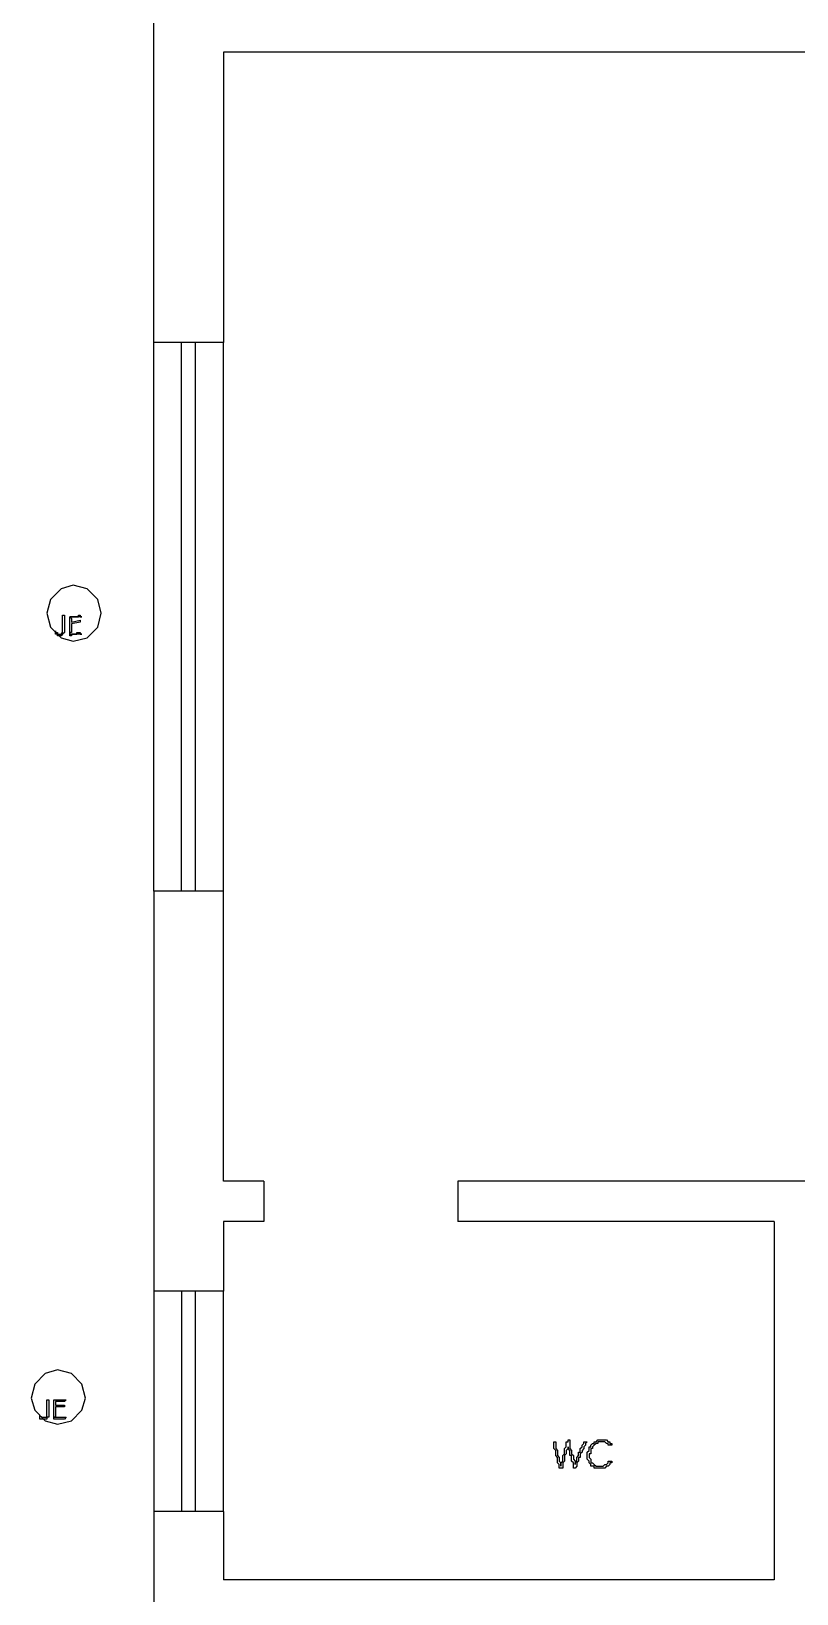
# Model space of a CAD drawing. Header units: millimetres. Extents: x -518.8 to -461.2, y 3.5 to 44.2.
# Drawn here: x -516.72 to -513.93, y 25.02 to 30.72 of the extents above; entities that cross this region are included whole.
import ezdxf

# ---------------------------------------------------------------- set-up
doc = ezdxf.new("R2010")
doc.units = ezdxf.units.MM
doc.header["$MEASUREMENT"] = 0
for name, color, linetype in [('10', 10, 'Continuous'), ('5', 5, 'Continuous'), ('6', 6, 'Continuous'), ('8', 8, 'Continuous'), ('MYSOLIDS', 7, 'Continuous')]:
    doc.layers.add(name, color=color, linetype=linetype)

msp = doc.modelspace()

# ---------------------------------------------------------------- linework, layer by layer
at = {"layer": '10'}
for points in [[(-516.0211, 30.6398), (-516.0211, 29.5827), (-516.0211, 29.5827), (-516.2752, 29.5827), (-516.2752, 29.5827), (-516.2752, 30.7857)], [(-511.9151, 30.6398), (-516.0211, 30.6398)], [(-516.2752, 27.5834), (-516.2752, 26.1263)], [(-515.8745, 26.527), (-515.8745, 26.3804)], [(-514.0158, 26.3804), (-514.0158, 25.0759)]]:
    msp.add_lwpolyline(points, dxfattribs=at)
at = {"layer": '5'}
for points in [[(-516.0211, 26.527), (-516.0211, 27.5834), (-516.0211, 27.5834), (-516.2752, 27.5834)], [(-515.8745, 26.527), (-516.0211, 26.527)], [(-515.1677, 26.527), (-515.1677, 26.3804)], [(-511.9151, 26.527), (-515.1677, 26.527)], [(-515.8745, 26.3804), (-516.0211, 26.3804), (-516.0211, 26.1263), (-516.2752, 26.1263)], [(-514.0158, 26.3804), (-515.1677, 26.3804)], [(-516.0211, 25.324), (-516.2752, 25.324)], [(-516.2752, 25.324), (-516.2752, 23.8721)], [(-516.0211, 25.324), (-516.0211, 25.0759)], [(-514.0158, 25.0759), (-516.0211, 25.0759)]]:
    msp.add_lwpolyline(points, dxfattribs=at)
at = {"layer": '6'}
for points in [[(-516.4662, 28.5962), (-516.479, 28.6466), (-516.5173, 28.6849), (-516.5684, 28.6977), (-516.6128, 28.6849), (-516.6511, 28.6466), (-516.6639, 28.5962), (-516.6511, 28.5451), (-516.6128, 28.5067), (-516.5684, 28.4939), (-516.5173, 28.5067), (-516.479, 28.5451), (-516.4662, 28.5962)], [(-516.5241, 25.7375), (-516.5369, 25.7887), (-516.5745, 25.827), (-516.6256, 25.8398), (-516.6699, 25.827), (-516.7083, 25.7887), (-516.7211, 25.7375), (-516.7083, 25.6932), (-516.6699, 25.6548), (-516.6256, 25.6421), (-516.5745, 25.6548), (-516.5369, 25.6932), (-516.5241, 25.7375)]]:
    msp.add_lwpolyline(points, dxfattribs=at)
at = {"layer": '8'}
for points in [[(-516.2752, 27.5834), (-516.2752, 29.5827)], [(-516.1737, 27.5834), (-516.1737, 29.5827)], [(-516.1226, 27.5834), (-516.1226, 29.5827)], [(-516.0211, 27.5834), (-516.0211, 29.5827)], [(-516.2752, 26.1263), (-516.2752, 25.324)], [(-516.1737, 26.1263), (-516.1737, 25.324)], [(-516.1226, 25.324), (-516.1226, 26.1263)], [(-516.0211, 25.324), (-516.0211, 26.1263)]]:
    msp.add_lwpolyline(points, dxfattribs=at)
at = {"layer": 'MYSOLIDS'}
for points in [[(-516.6068, 28.5383), (-516.6068, 28.5834), (-516.6068, 28.5894), (-516.6068, 28.5894), (-516.6068, 28.5894), (-516.6068, 28.5894), (-516.6, 28.5894), (-516.6, 28.5894), (-516.6, 28.5834), (-516.6, 28.5834), (-516.6, 28.5383), (-516.6, 28.5383), (-516.6, 28.5323), (-516.6, 28.5323), (-516.6, 28.5263), (-516.6, 28.5263), (-516.6, 28.5263), (-516.6068, 28.5195), (-516.6068, 28.5195), (-516.6068, 28.5195), (-516.6068, 28.5195), (-516.6128, 28.5135), (-516.6128, 28.5135), (-516.6196, 28.5135), (-516.6196, 28.5135), (-516.6196, 28.5135), (-516.6256, 28.5135), (-516.6256, 28.5195), (-516.6324, 28.5195), (-516.6324, 28.5195), (-516.6324, 28.5263), (-516.6324, 28.5263), (-516.6324, 28.5263), (-516.6324, 28.5323), (-516.6324, 28.5323), (-516.6324, 28.5323), (-516.6324, 28.5323), (-516.6324, 28.5263), (-516.6324, 28.5263), (-516.6324, 28.5263), (-516.6324, 28.5263), (-516.6256, 28.5263), (-516.6256, 28.5195), (-516.6256, 28.5195), (-516.6256, 28.5195), (-516.6196, 28.5195), (-516.6196, 28.5195), (-516.6128, 28.5195), (-516.6128, 28.5195), (-516.6128, 28.5195), (-516.6128, 28.5195), (-516.6068, 28.5263), (-516.6068, 28.5263), (-516.6068, 28.5263), (-516.6068, 28.5323), (-516.6068, 28.5323), (-516.6068, 28.5383), (-516.6068, 28.5383), (-516.6068, 28.5383), (-516.6068, 28.5383), (-516.6068, 28.5383), (-516.6068, 28.5383), (-516.6068, 28.5383)], [(-516.5745, 28.5639), (-516.5429, 28.5706), (-516.5429, 28.5706), (-516.5429, 28.5639), (-516.5429, 28.5639), (-516.5429, 28.5639), (-516.5429, 28.5639), (-516.5429, 28.5639), (-516.5429, 28.5639), (-516.5429, 28.5639), (-516.5429, 28.5639), (-516.5745, 28.5578), (-516.5745, 28.5578), (-516.5745, 28.5578), (-516.5745, 28.5578), (-516.5745, 28.5578), (-516.5745, 28.5511), (-516.5745, 28.5511), (-516.5745, 28.5451), (-516.5745, 28.5451), (-516.5745, 28.5383), (-516.5745, 28.5383), (-516.5745, 28.5323), (-516.5745, 28.5323), (-516.5745, 28.5263), (-516.5812, 28.5263), (-516.5812, 28.5195), (-516.5812, 28.5195), (-516.5745, 28.5195), (-516.5684, 28.5195), (-516.5684, 28.5195), (-516.5617, 28.5195), (-516.5617, 28.5195), (-516.5557, 28.5195), (-516.5557, 28.5195), (-516.5557, 28.5263), (-516.5496, 28.5263), (-516.5496, 28.5263), (-516.5429, 28.5263), (-516.5429, 28.5263), (-516.5429, 28.5195), (-516.5429, 28.5195), (-516.5369, 28.5195), (-516.5369, 28.5195), (-516.5429, 28.5195), (-516.5429, 28.5195), (-516.5496, 28.5195), (-516.5496, 28.5195), (-516.5496, 28.5195), (-516.5557, 28.5195), (-516.5557, 28.5195), (-516.5617, 28.5195), (-516.5617, 28.5195), (-516.5684, 28.5195), (-516.5745, 28.5195), (-516.5745, 28.5195), (-516.5745, 28.5135), (-516.5812, 28.5135), (-516.5812, 28.5135), (-516.5812, 28.5195), (-516.5812, 28.5195), (-516.5812, 28.5195), (-516.5812, 28.5195), (-516.5812, 28.5195), (-516.5812, 28.5263), (-516.5812, 28.5263), (-516.5812, 28.5323), (-516.5812, 28.5323), (-516.5812, 28.5383), (-516.5812, 28.5383), (-516.5812, 28.5451), (-516.5812, 28.5451), (-516.5812, 28.5511), (-516.5812, 28.5511), (-516.5812, 28.5511), (-516.5812, 28.5578), (-516.5812, 28.5639), (-516.5812, 28.5639), (-516.5812, 28.5706), (-516.5812, 28.5706), (-516.5812, 28.5766), (-516.5812, 28.5766), (-516.5812, 28.5834), (-516.5812, 28.5834), (-516.5812, 28.5834), (-516.5812, 28.5834), (-516.5812, 28.5834), (-516.5812, 28.5834), (-516.5812, 28.5834), (-516.5745, 28.5834), (-516.5745, 28.5834), (-516.5684, 28.5834), (-516.5684, 28.5834), (-516.5684, 28.5834), (-516.5617, 28.5834), (-516.5617, 28.5834), (-516.5557, 28.5834), (-516.5557, 28.5834), (-516.5496, 28.5834), (-516.5496, 28.5894), (-516.5429, 28.5894), (-516.5429, 28.5894), (-516.5429, 28.5894), (-516.5429, 28.5834), (-516.5429, 28.5834), (-516.5369, 28.5834), (-516.5369, 28.5834), (-516.5369, 28.5834), (-516.5429, 28.5834), (-516.5429, 28.5834), (-516.5429, 28.5834), (-516.5496, 28.5834), (-516.5557, 28.5834), (-516.5557, 28.5834), (-516.5617, 28.5834), (-516.5684, 28.5834), (-516.5684, 28.5834), (-516.5745, 28.5834), (-516.5745, 28.5834), (-516.5812, 28.5834), (-516.5745, 28.5766), (-516.5745, 28.5706), (-516.5745, 28.5706), (-516.5745, 28.5706), (-516.5745, 28.5639), (-516.5745, 28.5639), (-516.5745, 28.5639), (-516.5745, 28.5639), (-516.5745, 28.5639)], [(-516.6639, 25.6864), (-516.6639, 25.7315), (-516.6639, 25.7315), (-516.6639, 25.7315), (-516.6572, 25.7315), (-516.6572, 25.7315), (-516.6572, 25.7315), (-516.6572, 25.7315), (-516.6572, 25.7315), (-516.6572, 25.7315), (-516.6572, 25.6864), (-516.6572, 25.6804), (-516.6572, 25.6804), (-516.6572, 25.6736), (-516.6572, 25.6736), (-516.6572, 25.6676), (-516.6572, 25.6676), (-516.6639, 25.6676), (-516.6639, 25.6609), (-516.6639, 25.6609), (-516.6639, 25.6609), (-516.6699, 25.6609), (-516.6699, 25.6609), (-516.6767, 25.6609), (-516.6767, 25.6609), (-516.6767, 25.6609), (-516.6827, 25.6609), (-516.6827, 25.6609), (-516.6895, 25.6609), (-516.6895, 25.6676), (-516.6895, 25.6676), (-516.6895, 25.6736), (-516.6895, 25.6736), (-516.6895, 25.6736), (-516.6895, 25.6736), (-516.6895, 25.6736), (-516.6895, 25.6736), (-516.6895, 25.6736), (-516.6895, 25.6736), (-516.6895, 25.6736), (-516.6895, 25.6736), (-516.6827, 25.6676), (-516.6827, 25.6676), (-516.6827, 25.6676), (-516.6827, 25.6676), (-516.6767, 25.6676), (-516.6767, 25.6676), (-516.6699, 25.6676), (-516.6699, 25.6676), (-516.6699, 25.6676), (-516.6639, 25.6676), (-516.6639, 25.6676), (-516.6639, 25.6736), (-516.6639, 25.6736), (-516.6639, 25.6736), (-516.6639, 25.6804), (-516.6639, 25.6804), (-516.6639, 25.6804), (-516.6639, 25.6864), (-516.6639, 25.6864), (-516.6639, 25.6864), (-516.6639, 25.6864), (-516.6639, 25.6864)], [(-516.6324, 25.712), (-516.6, 25.712), (-516.6, 25.712), (-516.6, 25.712), (-516.6, 25.712), (-516.6, 25.712), (-516.6, 25.712), (-516.6, 25.706), (-516.6, 25.706), (-516.6, 25.706), (-516.6, 25.706), (-516.6324, 25.706), (-516.6324, 25.6992), (-516.6324, 25.6992), (-516.6324, 25.6992), (-516.6324, 25.6992), (-516.6324, 25.6992), (-516.6324, 25.6932), (-516.6324, 25.6932), (-516.6324, 25.6864), (-516.6324, 25.6864), (-516.6324, 25.6804), (-516.6324, 25.6804), (-516.6324, 25.6736), (-516.6324, 25.6736), (-516.6324, 25.6676), (-516.6384, 25.6676), (-516.6384, 25.6676), (-516.6324, 25.6676), (-516.6256, 25.6676), (-516.6256, 25.6676), (-516.6196, 25.6676), (-516.6196, 25.6676), (-516.6128, 25.6676), (-516.6128, 25.6676), (-516.6128, 25.6676), (-516.6068, 25.6676), (-516.6068, 25.6676), (-516.6, 25.6676), (-516.6, 25.6676), (-516.6, 25.6676), (-516.6, 25.6676), (-516.594, 25.6676), (-516.594, 25.6676), (-516.6, 25.6609), (-516.6, 25.6609), (-516.6068, 25.6609), (-516.6068, 25.6609), (-516.6068, 25.6609), (-516.6128, 25.6609), (-516.6128, 25.6609), (-516.6196, 25.6609), (-516.6196, 25.6609), (-516.6256, 25.6609), (-516.6324, 25.6609), (-516.6324, 25.6609), (-516.6324, 25.6609), (-516.6384, 25.6609), (-516.6384, 25.6609), (-516.6384, 25.6609), (-516.6384, 25.6609), (-516.6384, 25.6609), (-516.6384, 25.6609), (-516.6384, 25.6676), (-516.6384, 25.6676), (-516.6384, 25.6736), (-516.6384, 25.6736), (-516.6384, 25.6804), (-516.6384, 25.6804), (-516.6384, 25.6864), (-516.6384, 25.6864), (-516.6384, 25.6932), (-516.6384, 25.6932), (-516.6384, 25.6992), (-516.6384, 25.6992), (-516.6384, 25.706), (-516.6384, 25.706), (-516.6384, 25.712), (-516.6384, 25.712), (-516.6384, 25.7188), (-516.6384, 25.7188), (-516.6384, 25.7248), (-516.6384, 25.7248), (-516.6384, 25.7248), (-516.6384, 25.7248), (-516.6384, 25.7315), (-516.6384, 25.7315), (-516.6384, 25.7315), (-516.6384, 25.7315), (-516.6324, 25.7315), (-516.6324, 25.7315), (-516.6256, 25.7315), (-516.6256, 25.7315), (-516.6256, 25.7315), (-516.6196, 25.7315), (-516.6196, 25.7315), (-516.6128, 25.7315), (-516.6128, 25.7315), (-516.6068, 25.7315), (-516.6068, 25.7315), (-516.6, 25.7315), (-516.6, 25.7315), (-516.6, 25.7315), (-516.6, 25.7315), (-516.6, 25.7315), (-516.594, 25.7315), (-516.594, 25.7315), (-516.594, 25.7315), (-516.6, 25.7248), (-516.6, 25.7248), (-516.6, 25.7248), (-516.6068, 25.7248), (-516.6128, 25.7248), (-516.6128, 25.7248), (-516.6196, 25.7248), (-516.6256, 25.7248), (-516.6256, 25.7248), (-516.6324, 25.7248), (-516.6324, 25.7248), (-516.6324, 25.7248), (-516.6324, 25.7188), (-516.6324, 25.7188), (-516.6324, 25.7188), (-516.6324, 25.712), (-516.6324, 25.712), (-516.6324, 25.712), (-516.6324, 25.712), (-516.6324, 25.712), (-516.6324, 25.712)], [(-514.7925, 25.4894), (-514.7925, 25.4954), (-514.7925, 25.5022), (-514.7857, 25.5082), (-514.7857, 25.5082), (-514.7857, 25.515), (-514.7857, 25.521), (-514.7857, 25.521), (-514.7857, 25.5278), (-514.7797, 25.5338), (-514.7797, 25.5338), (-514.7797, 25.5406), (-514.7797, 25.5466), (-514.7797, 25.5466), (-514.7797, 25.5533), (-514.773, 25.5594), (-514.773, 25.5594), (-514.773, 25.5654), (-514.773, 25.5721), (-514.773, 25.5721), (-514.773, 25.5721), (-514.773, 25.5721), (-514.773, 25.5782), (-514.773, 25.5782), (-514.7669, 25.5782), (-514.7669, 25.5849), (-514.7669, 25.5849), (-514.7669, 25.5849), (-514.7602, 25.5849), (-514.7602, 25.5849), (-514.7602, 25.5782), (-514.7602, 25.5782), (-514.7602, 25.5782), (-514.7602, 25.5782), (-514.7602, 25.5721), (-514.7602, 25.5721), (-514.7602, 25.5721), (-514.7602, 25.5721), (-514.7602, 25.5654), (-514.7602, 25.5594), (-514.7602, 25.5533), (-514.7542, 25.5466), (-514.7542, 25.5406), (-514.7542, 25.5406), (-514.7542, 25.5338), (-514.7474, 25.5278), (-514.7474, 25.5278), (-514.7474, 25.521), (-514.7474, 25.515), (-514.7474, 25.515), (-514.7414, 25.5082), (-514.7414, 25.5022), (-514.7414, 25.4954), (-514.7414, 25.4954), (-514.7414, 25.5022), (-514.7346, 25.5082), (-514.7346, 25.5082), (-514.7346, 25.515), (-514.7346, 25.521), (-514.7286, 25.5278), (-514.7286, 25.5278), (-514.7286, 25.5338), (-514.7286, 25.5406), (-514.7226, 25.5406), (-514.7226, 25.5466), (-514.7226, 25.5466), (-514.7226, 25.5533), (-514.7158, 25.5594), (-514.7158, 25.5594), (-514.7158, 25.5654), (-514.7098, 25.5721), (-514.7098, 25.5721), (-514.7098, 25.5782), (-514.703, 25.5782), (-514.703, 25.5782), (-514.703, 25.5782), (-514.697, 25.5782), (-514.697, 25.5782), (-514.697, 25.5782), (-514.697, 25.5782), (-514.703, 25.5721), (-514.703, 25.5721), (-514.703, 25.5654), (-514.703, 25.5654), (-514.7098, 25.5594), (-514.7098, 25.5594), (-514.7098, 25.5533), (-514.7158, 25.5466), (-514.7158, 25.5466), (-514.7158, 25.5406), (-514.7226, 25.5338), (-514.7226, 25.5338), (-514.7226, 25.5278), (-514.7226, 25.521), (-514.7286, 25.521), (-514.7286, 25.515), (-514.7286, 25.5082), (-514.7286, 25.5082), (-514.7346, 25.5022), (-514.7346, 25.4954), (-514.7346, 25.4954), (-514.7346, 25.4894), (-514.7346, 25.4894), (-514.7414, 25.4827), (-514.7414, 25.4827), (-514.7414, 25.4827), (-514.7414, 25.4827), (-514.7474, 25.4827), (-514.7474, 25.4827), (-514.7474, 25.4894), (-514.7474, 25.4894), (-514.7474, 25.4954), (-514.7474, 25.5022), (-514.7474, 25.5022), (-514.7542, 25.5082), (-514.7542, 25.515), (-514.7542, 25.521), (-514.7542, 25.5278), (-514.7602, 25.5278), (-514.7602, 25.5338), (-514.7602, 25.5406), (-514.7602, 25.5406), (-514.7602, 25.5466), (-514.7669, 25.5533), (-514.7669, 25.5533), (-514.7669, 25.5594), (-514.7669, 25.5594), (-514.7669, 25.5594), (-514.7669, 25.5533), (-514.773, 25.5466), (-514.773, 25.5466), (-514.773, 25.5406), (-514.773, 25.5338), (-514.773, 25.5338), (-514.7797, 25.5278), (-514.7797, 25.5278), (-514.7797, 25.521), (-514.7797, 25.515), (-514.7797, 25.5082), (-514.7797, 25.5082), (-514.7857, 25.5022), (-514.7857, 25.4954), (-514.7857, 25.4954), (-514.7857, 25.4894), (-514.7857, 25.4827), (-514.7925, 25.4827), (-514.7925, 25.4827), (-514.7925, 25.4827), (-514.7985, 25.4827), (-514.7985, 25.4894), (-514.7985, 25.4954), (-514.7985, 25.4954), (-514.8053, 25.5022), (-514.8053, 25.5082), (-514.8053, 25.5082), (-514.8053, 25.515), (-514.8053, 25.521), (-514.8113, 25.5278), (-514.8113, 25.5278), (-514.8113, 25.5338), (-514.8113, 25.5406), (-514.8113, 25.5406), (-514.8113, 25.5466), (-514.8181, 25.5533), (-514.8181, 25.5594), (-514.8181, 25.5594), (-514.8181, 25.5654), (-514.8181, 25.5654), (-514.8181, 25.5721), (-514.8181, 25.5782), (-514.8181, 25.5782), (-514.8181, 25.5782), (-514.8181, 25.5782), (-514.8181, 25.5782), (-514.8181, 25.5782), (-514.8113, 25.5782), (-514.8113, 25.5721), (-514.8113, 25.5721), (-514.8113, 25.5654), (-514.8113, 25.5654), (-514.8113, 25.5654), (-514.8113, 25.5594), (-514.8113, 25.5533), (-514.8053, 25.5466), (-514.8053, 25.5466), (-514.8053, 25.5406), (-514.8053, 25.5338), (-514.8053, 25.5338), (-514.8053, 25.5278), (-514.8053, 25.5278), (-514.7985, 25.521), (-514.7985, 25.515), (-514.7985, 25.515), (-514.7985, 25.5082), (-514.7925, 25.5022), (-514.7925, 25.5022), (-514.7925, 25.4954), (-514.7925, 25.4894), (-514.7925, 25.4894), (-514.7925, 25.4894), (-514.7925, 25.4894)], [(-514.6459, 25.5782), (-514.6459, 25.5782), (-514.6519, 25.5782), (-514.6587, 25.5782), (-514.6587, 25.5721), (-514.6647, 25.5721), (-514.6647, 25.5721), (-514.6714, 25.5654), (-514.6775, 25.5594), (-514.6775, 25.5594), (-514.6775, 25.5594), (-514.6775, 25.5533), (-514.6842, 25.5533), (-514.6842, 25.5466), (-514.6842, 25.5466), (-514.6842, 25.5406), (-514.6842, 25.5338), (-514.6902, 25.5338), (-514.6902, 25.5278), (-514.6902, 25.521), (-514.6842, 25.515), (-514.6842, 25.515), (-514.6842, 25.5082), (-514.6842, 25.5022), (-514.6775, 25.5022), (-514.6775, 25.5022), (-514.6714, 25.4954), (-514.6714, 25.4954), (-514.6647, 25.4894), (-514.6647, 25.4894), (-514.6587, 25.4894), (-514.6519, 25.4894), (-514.6519, 25.4894), (-514.6459, 25.4894), (-514.6391, 25.4894), (-514.6391, 25.4894), (-514.6391, 25.4894), (-514.6331, 25.4954), (-514.6271, 25.4954), (-514.6271, 25.4954), (-514.6203, 25.5022), (-514.6203, 25.5022), (-514.6203, 25.5082), (-514.6143, 25.5082), (-514.6143, 25.5082), (-514.6075, 25.5082), (-514.6075, 25.5082), (-514.6075, 25.5082), (-514.6075, 25.5082), (-514.6075, 25.5022), (-514.6143, 25.5022), (-514.6143, 25.4954), (-514.6143, 25.4954), (-514.6203, 25.4894), (-514.6271, 25.4894), (-514.6271, 25.4894), (-514.6331, 25.4827), (-514.6331, 25.4827), (-514.6391, 25.4827), (-514.6391, 25.4827), (-514.6459, 25.4827), (-514.6519, 25.4827), (-514.6519, 25.4827), (-514.6587, 25.4827), (-514.6587, 25.4827), (-514.6647, 25.4827), (-514.6714, 25.4827), (-514.6714, 25.4894), (-514.6775, 25.4894), (-514.6842, 25.4894), (-514.6842, 25.4954), (-514.6842, 25.4954), (-514.6902, 25.5022), (-514.6902, 25.5022), (-514.6902, 25.5082), (-514.697, 25.515), (-514.697, 25.515), (-514.697, 25.521), (-514.697, 25.5278), (-514.697, 25.5338), (-514.697, 25.5338), (-514.697, 25.5406), (-514.6902, 25.5466), (-514.6902, 25.5466), (-514.6902, 25.5533), (-514.6902, 25.5594), (-514.6842, 25.5594), (-514.6842, 25.5654), (-514.6842, 25.5654), (-514.6775, 25.5721), (-514.6714, 25.5721), (-514.6714, 25.5782), (-514.6647, 25.5782), (-514.6647, 25.5782), (-514.6587, 25.5849), (-514.6519, 25.5849), (-514.6519, 25.5849), (-514.6459, 25.5849), (-514.6459, 25.5849), (-514.6391, 25.5849), (-514.6331, 25.5849), (-514.6331, 25.5849), (-514.6271, 25.5849), (-514.6203, 25.5782), (-514.6203, 25.5782), (-514.6143, 25.5782), (-514.6143, 25.5721), (-514.6075, 25.5721), (-514.6075, 25.5721), (-514.6075, 25.5654), (-514.6075, 25.5654), (-514.6143, 25.5654), (-514.6143, 25.5654), (-514.6143, 25.5654), (-514.6203, 25.5654), (-514.6203, 25.5721), (-514.6203, 25.5721), (-514.6203, 25.5721), (-514.6271, 25.5721), (-514.6331, 25.5782), (-514.6331, 25.5782), (-514.6391, 25.5782), (-514.6459, 25.5782), (-514.6459, 25.5782), (-514.6459, 25.5782), (-514.6459, 25.5782)]]:
    msp.add_lwpolyline(points, dxfattribs=at)

doc.saveas('drawing.dxf')
